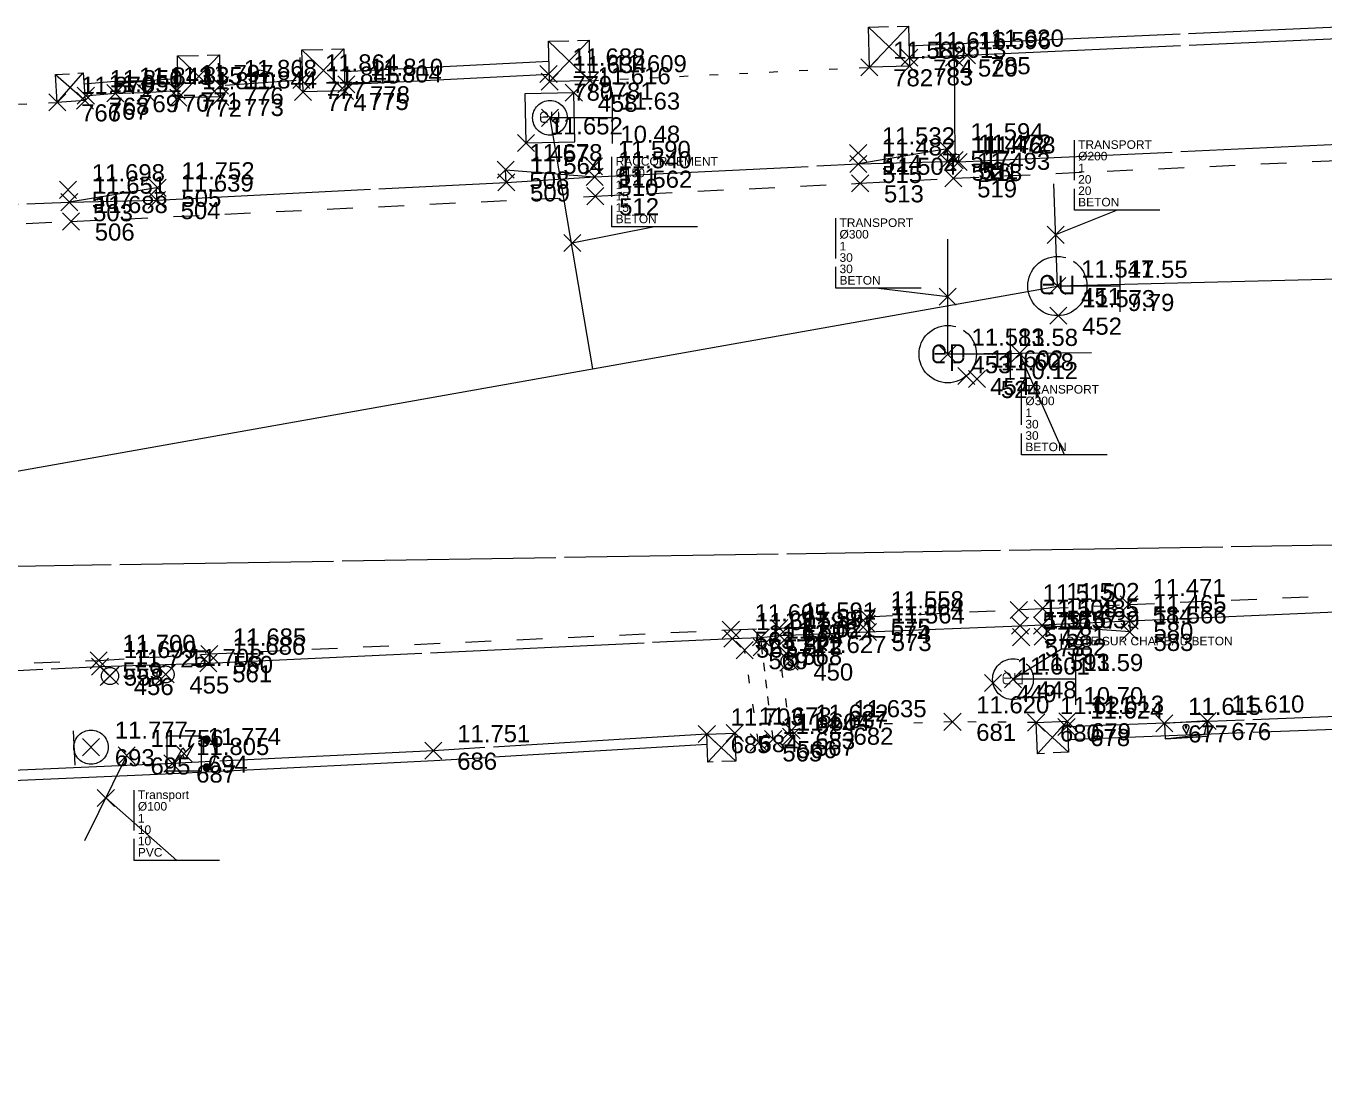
# Model space of a CAD drawing. Header units: metres. Extents: x 1224602 to 1224842, y 7187490 to 7187733.
# Drawn here: x 1224672.26 to 1224687.43, y 7187587.78 to 7187600.23 of the extents above; entities that cross this region are included whole.
import ezdxf
from ezdxf.enums import TextEntityAlignment as Align

# ---------------------------------------------------------------- set-up
doc = ezdxf.new("R2010")
doc.units = ezdxf.units.M
doc.header["$PDMODE"] = 3
doc.header["$PDSIZE"] = 0.1
for name, pattern in [('LL_0822', [2.5, 2.5, 0]), ('LL_0824', [0.35, 0.1, -0.25]), ('LL_0827', [0.2, 0.1, -0.1]), ('LL_0829', [0.6, 0.3, -0.3]), ('SL_1146', [2.5, 2.5, 0]), ('Socle_Continu', [2.5, 2.5, 0]), ('YL_2901', [2.5, 2.5, 0])]:
    doc.linetypes.add(name, pattern=pattern)
for name, color, linetype, lineweight in [('CLOTU_SCS', 212, 'Socle_Continu', 13), ('EAUPO_SCS', 140, 'Socle_Continu', 13), ('ELECT_SCS', 1, 'Socle_Continu', 13), ('GAZFL_SCS', 40, 'Socle_Continu', 13), ('SIGNV_SCS', 20, 'Socle_Continu', 13), ('SIGTA_SCI', 7, 'Socle_Continu', 13), ('SIGTM_SCI', 1, 'Socle_Continu', 13), ('SIGTO_SCI', 255, 'Socle_Continu', 13), ('VOIRI_SCS', 7, 'Socle_Continu', 13)]:
    doc.layers.add(name, color=color, linetype=linetype, lineweight=lineweight)
for name, color, linetype, lineweight, true_color in [('EAUPL_PSI', 5, 'Socle_Continu', 13, 0x0000ff), ('EAUPL_SCI', 5, 'Socle_Continu', 13, 0x0000ff), ('EAUPL_SCS', 5, 'Socle_Continu', 13, 0x0000ff), ('EAUPL_SCT', 5, 'Socle_Continu', 13, 0x0000ff), ('EAUUS_PSI', 7, 'Socle_Continu', 13, 0x7f3f00), ('EAUUS_SCI', 7, 'Socle_Continu', 13, 0x7f3f00), ('EAUUS_SCS', 7, 'Socle_Continu', 13, 0x7f3f00), ('EAUUS_SCT', 7, 'Socle_Continu', 13, 0x7f3f00), ('SIGTS_PSS', 7, 'Socle_Continu', 13, 0x9966cc)]:
    doc.layers.add(name, color=color, linetype=linetype, lineweight=lineweight, true_color=true_color)
doc.styles.add('Reseaux', font='arial.ttf')
doc.styles.get("Standard").update_dxf_attribs({"font": 'arial.ttf'})
doc.styles.add('Style_2', font='WINGDNG3.TTF')
doc.linetypes.add('BL_0068', pattern='A,0.508,-0.254,["}",Style_2,S=0.254,R=0,X=-0.2,Y=-0.12],0.254', length=1.016)
doc.linetypes.add('BL_0101', pattern='A,3,-0.2,0.2,-0.381,["ep",Standard,S=0.254,R=0,X=-0.2,Y=-0.1],-0.381,0.2,-0.2', length=4.562)
doc.linetypes.add('CL_0181', pattern='A,3,-0.15,0.4,-0.381,["eu",Standard,S=0.254,R=0,X=-0.2,Y=-0.1],-0.381,0.4,-0.15', length=4.862)

# ---------------------------------------------------------------- blocks, each defined once
blk = doc.blocks.new('YP_1521')
at = {"layer": 'SIGTO_SCI', "color": 7, "linetype": 'Socle_Continu'}
blk.add_point((0, 0), dxfattribs=at)
at = {"layer": 'SIGTA_SCI', "linetype": 'Socle_Continu'}
blk.add_attdef('ALT', (0.278, 0.099), '', height=0.2, dxfattribs=at)
at = {"layer": 'SIGTA_SCI', "linetype": 'Socle_Continu', "flags": 9}
blk.add_attdef('CALQUE_ALT', (1.69, -1.18), '', height=0.2, dxfattribs=at)
at = {"layer": 'SIGTM_SCI', "linetype": 'Socle_Continu'}
blk.add_attdef('MAT', (0.278, -0.223), '', height=0.2, dxfattribs=at)
at = {"layer": 'SIGTM_SCI', "linetype": 'Socle_Continu', "flags": 9}
blk.add_attdef('CALQUE_MAT', (1.69, -1.501), '', height=0.2, dxfattribs=at)
at = {"layer": 'SIGTO_SCI', "linetype": 'Socle_Continu', "flags": 9}
for tag, p in [('ID', (1.69, 0.105)), ('NATURE', (1.69, -0.216)), ('FAMILLE', (1.69, -0.538)), ('CALQUE', (1.69, -0.859)), ('PCRS', (1.69, -1.823))]:
    blk.add_attdef(tag, p, '', height=0.2, dxfattribs=at)
blk = doc.blocks.new('CP_0162')
at = {"layer": 'EAUUS_SCS', "linetype": 'Socle_Continu', "const_width": 0.025, "flags": 128}
for points in [[(-0.063, -0.111), (-0.174, -0.111, -0.405328), (-0.241, -0.045), (-0.241, 0.067, -0.999132), (-0.063, 0.067), (-0.063, 0.022), (-0.218, 0.022)], [(0.048, 0.155), (0.048, -0.034, 0.410802), (0.125, -0.111), (0.225, -0.111), (0.225, 0.155)]]:
    blk.add_lwpolyline(points, format="xyb", dxfattribs=at)
at = {"layer": 'EAUUS_SCS', "linetype": 'Socle_Continu'}
blk.add_circle((0, 0), 0.5, dxfattribs=at)
at = {"layer": 'EAUUS_SCS', "linetype": 'Socle_Continu', "flags": 9}
for tag, p in [('ID', (0.918, 0.522)), ('NATURE', (0.918, 0.2)), ('FAMILLE', (0.918, -0.121)), ('CALQUE', (0.918, -0.442)), ('PCRS', (0.918, -0.763))]:
    blk.add_attdef(tag, p, '', height=0.2, dxfattribs=at)
blk = doc.blocks.new('AP_0001')
at = {"layer": 'EAUPO_SCS', "linetype": 'Socle_Continu'}
blk.add_line((0.113, 0.113), (-0.113, -0.113), dxfattribs=at)
blk.add_circle((0, 0), 0.1, dxfattribs=at)
at = {"layer": 'EAUPO_SCS', "linetype": 'Socle_Continu', "flags": 9}
for tag, p in [('ID', (0.809, 0.507)), ('NATURE', (0.809, 0.186)), ('FAMILLE', (0.809, -0.135)), ('CALQUE', (0.809, -0.456)), ('PCRS', (0.809, -0.778))]:
    blk.add_attdef(tag, p, '', height=0.2, dxfattribs=at)
blk = doc.blocks.new('CP_0161')
at = {"layer": 'EAUUS_SCS', "linetype": 'Socle_Continu', "const_width": 0.0333, "flags": 128}
for points in [[(-0.071, -0.125), (-0.195, -0.125, -0.405328), (-0.27, -0.05), (-0.27, 0.075, -0.999132), (-0.071, 0.075), (-0.071, 0.025), (-0.245, 0.025)], [(0.054, 0.175), (0.054, -0.038, 0.410802), (0.141, -0.125), (0.253, -0.125), (0.253, 0.175)]]:
    blk.add_lwpolyline(points, format="xyb", dxfattribs=at)
at = {"layer": 'EAUUS_SCS', "linetype": 'Socle_Continu'}
blk.add_circle((0, 0), 0.5, dxfattribs=at)
at = {"layer": 'EAUUS_SCS', "linetype": 'Socle_Continu', "flags": 9}
for tag, p in [('ID', (0.989, 0.577)), ('NATURE', (0.989, 0.255)), ('FAMILLE', (0.989, -0.066)), ('CALQUE', (0.989, -0.387)), ('PCRS', (0.989, -0.709)), ('TYPE', (0.989, -1.03))]:
    blk.add_attdef(tag, p, '', height=0.2, dxfattribs=at)
blk = doc.blocks.new('BP_0081')
at = {"layer": 'EAUPL_SCS', "linetype": 'Socle_Continu', "const_width": 0.0333, "flags": 128}
for points in [[(-0.051, -0.144), (-0.176, -0.144, -0.424), (-0.251, -0.069), (-0.251, 0.056, -0.997785), (-0.051, 0.056), (-0.051, 0.006), (-0.226, 0.006)], [(0.073, -0.295), (0.073, 0.156), (0.186, 0.156, -0.410802), (0.273, 0.068), (0.273, -0.062, -0.396178), (0.186, -0.144), (0.098, -0.144)]]:
    blk.add_lwpolyline(points, format="xyb", dxfattribs=at)
at = {"layer": 'EAUPL_SCS', "linetype": 'Socle_Continu'}
blk.add_circle((0, 0), 0.5, dxfattribs=at)
at = {"layer": 'EAUPL_SCS', "linetype": 'Socle_Continu', "flags": 9}
for tag, p in [('ID', (0.931, 0.67)), ('NATURE', (0.931, 0.348)), ('FAMILLE', (0.931, 0.027)), ('CALQUE', (0.931, -0.294)), ('PCRS', (0.931, -0.615)), ('TYPE', (0.931, -0.937))]:
    blk.add_attdef(tag, p, '', height=0.2, dxfattribs=at)
blk = doc.blocks.new('CP_0163')
at = {"layer": 'EAUUS_SCS', "linetype": 'Socle_Continu'}
blk.add_lwpolyline([(0, 0), (1, 0), (1, 1), (0, 1)], close=True, dxfattribs=at)
at = {"layer": 'EAUUS_SCS', "linetype": 'Socle_Continu', "const_width": 0.0235, "flags": 128}
for points in [[(0.45, 0.412), (0.362, 0.412, -0.405328), (0.31, 0.465), (0.31, 0.553, -0.999132), (0.45, 0.553), (0.45, 0.518), (0.327, 0.518)], [(0.538, 0.624), (0.538, 0.474, 0.410802), (0.6, 0.412), (0.679, 0.412), (0.679, 0.624)]]:
    blk.add_lwpolyline(points, format="xyb", dxfattribs=at)
at = {"layer": 'EAUUS_SCS', "linetype": 'Socle_Continu'}
blk.add_circle((0.5, 0.5), 0.353, dxfattribs=at)
at = {"layer": 'EAUUS_SCS', "linetype": 'Socle_Continu', "flags": 9}
for tag, p in [('ID', (1.381, 1.06)), ('NATURE', (1.381, 0.739)), ('FAMILLE', (1.381, 0.417)), ('CALQUE', (1.381, 0.096)), ('PCRS', (1.381, -0.225)), ('TYPE', (1.381, -0.546))]:
    blk.add_attdef(tag, p, '', height=0.2, dxfattribs=at)
blk = doc.blocks.new('LP_0842')
at = {"layer": 'VOIRI_SCS', "linetype": 'Socle_Continu', "flags": 128}
blk.add_lwpolyline([(1, 0), (1, 0.5), (0, 0)], dxfattribs=at)
at = {"layer": 'VOIRI_SCS', "linetype": 'Socle_Continu', "flags": 9}
for tag, p in [('ID', (1.488, 0.614)), ('NATURE', (1.488, 0.292)), ('FAMILLE', (1.488, -0.029)), ('CALQUE', (1.488, -0.35)), ('PCRS', (1.488, -0.672))]:
    blk.add_attdef(tag, p, '', height=0.2, dxfattribs=at)
blk = doc.blocks.new('LP_0841')
at = {"layer": 'VOIRI_SCS', "linetype": 'Socle_Continu', "flags": 128}
blk.add_lwpolyline([(0, 0), (0, 0.5), (1, 0)], dxfattribs=at)
at = {"layer": 'VOIRI_SCS', "linetype": 'Socle_Continu', "flags": 9}
for tag, p in [('ID', (1.428, 0.548)), ('NATURE', (1.428, 0.227)), ('FAMILLE', (1.428, -0.095)), ('CALQUE', (1.428, -0.416)), ('PCRS', (1.428, -0.737))]:
    blk.add_attdef(tag, p, '', height=0.2, dxfattribs=at)
blk = doc.blocks.new('BP_0091')
at = {"layer": 'EAUPL_SCS', "linetype": 'Socle_Continu'}
h = blk.add_hatch(color=256, dxfattribs=at)
h.dxf.hatch_style = 1
h.paths.add_polyline_path([(0.094, 0), (0.906, 0, 0.388383)])
blk.add_line((0.906, 0), (0.094, 0), dxfattribs=at)
at = {"layer": 'EAUPL_SCS', "linetype": 'Socle_Continu', "flags": 128}
blk.add_lwpolyline([(0, 0), (0, 0.505), (1, 0.505), (1, 0)], close=True, dxfattribs=at)
at = {"layer": 'EAUPL_SCS', "linetype": 'Socle_Continu'}
blk.add_arc((0.5, -0.444), 0.602, 47.54938, 132.45062, dxfattribs=at)
at = {"layer": 'EAUPL_SCS', "linetype": 'Socle_Continu', "flags": 9}
for tag, p in [('ID', (1.448, 0.909)), ('CALQUE', (1.448, -0.055)), ('NATURE', (1.448, 0.587)), ('FAMILLE', (1.448, 0.266)), ('PCRS', (1.448, -0.377))]:
    blk.add_attdef(tag, p, '', height=0.2, dxfattribs=at)
blk = doc.blocks.new('JP_0703')
at = {"layer": 'GAZFL_SCS', "linetype": 'Socle_Continu'}
blk.add_hatch(color=256, dxfattribs=at).paths.add_polyline_path([(0, 0), (0, 0.359), (1, 0.359), (0.088, 0.3)])
h = blk.add_hatch(color=256, dxfattribs=at)
edge = h.paths.add_edge_path()
edge.add_line((0.505, 0.179), (0.471, 0.106))
edge.add_line((0.471, 0.106), (0.471, 0.096))
edge.add_ellipse((0.505, 0.099), major_axis=(-0.0336, 0), ratio=0.758629, start_angle=5.446, end_angle=174.554)
edge.add_line((0.538, 0.096), (0.538, 0.106))
edge.add_line((0.538, 0.106), (0.505, 0.179))
at = {"layer": 'GAZFL_SCS', "linetype": 'Socle_Continu', "flags": 128}
blk.add_lwpolyline([(0, 0.359), (0, 0), (1, 0), (1, 0.359)], close=True, dxfattribs=at)
at = {"layer": 'GAZFL_SCS', "linetype": 'Socle_Continu'}
blk.add_lwpolyline([(0, 0), (0, 0.359), (1, 0.359), (0.088, 0.3)], close=True, dxfattribs=at)
blk.add_lwpolyline([(0.578, 0.106), (0.578, 0.124), (0.505, 0.281), (0.432, 0.124), (0.432, 0.106, 0.066358), (0.436, 0.095, 0.1059), (0.452, 0.076, 0.086348), (0.476, 0.064, 0.076263), (0.505, 0.059, 0.076263), (0.534, 0.064, 0.086348), (0.557, 0.076, 0.1059), (0.574, 0.095, 0.066358)], format="xyb", close=True, dxfattribs=at)
at = {"layer": 'GAZFL_SCS', "linetype": 'Socle_Continu', "flags": 9}
for tag, p in [('ID', (1.013, 0.696)), ('NATURE', (1.013, 0.374)), ('FAMILLE', (1.013, 0.053)), ('CALQUE', (1.013, -0.268)), ('PCRS', (1.013, -0.589))]:
    blk.add_attdef(tag, p, '', height=0.2, dxfattribs=at)
blk = doc.blocks.new('SP_1162')
at = {"layer": 'CLOTU_SCS', "linetype": 'Socle_Continu'}
for p, q in [((0, 0), (1, 1)), ((0, 1), (1, 0))]:
    blk.add_line(p, q, dxfattribs=at)
at = {"layer": 'CLOTU_SCS', "linetype": 'Socle_Continu', "flags": 128}
blk.add_lwpolyline([(1, 0), (0, 0), (0, 1), (1, 1)], close=True, dxfattribs=at)
at = {"layer": 'CLOTU_SCS', "linetype": 'Socle_Continu', "flags": 9}
for tag, p in [('ID', (1.089, 0.299)), ('NATURE', (1.089, -0.022)), ('FAMILLE', (1.089, -0.344)), ('CALQUE', (1.089, -0.665)), ('PCRS', (1.089, -0.986))]:
    blk.add_attdef(tag, p, '', height=0.2, dxfattribs=at)
blk = doc.blocks.new('HP_0569')
at = {"layer": 'SIGNV_SCS', "linetype": 'Socle_Continu'}
blk.add_line((-0.2, -0.2), (0.2, -0.2), dxfattribs=at)
blk.add_circle((0, 0), 0.2, dxfattribs=at)
at = {"layer": 'SIGNV_SCS', "linetype": 'Socle_Continu', "flags": 9}
for tag, p in [('ID', (0.713, 0.595)), ('NATURE', (0.713, 0.273)), ('FAMILLE', (0.713, -0.048)), ('CALQUE', (0.713, -0.369)), ('PCRS', (0.713, -0.69))]:
    blk.add_attdef(tag, p, '', height=0.2, dxfattribs=at)
blk = doc.blocks.new('FP_0403')
at = {"layer": 'ELECT_SCS', "linetype": 'Socle_Continu'}
h = blk.add_hatch(color=91, dxfattribs=at)
edge = h.paths.add_edge_path()
edge.add_ellipse((0.264, 0.162), major_axis=(-0.0287, 0.0287), ratio=1, start_angle=-135, end_angle=45, ccw=False)
edge.add_ellipse((0.264, 0.162), major_axis=(-0.0287, 0.0287), ratio=1, start_angle=45, end_angle=225, ccw=False)
h = blk.add_hatch(color=91, dxfattribs=at)
edge = h.paths.add_edge_path()
edge.add_ellipse((0.264, -0.163), major_axis=(-0.0287, 0.0287), ratio=1, start_angle=-135, end_angle=45, ccw=False)
edge.add_ellipse((0.264, -0.163), major_axis=(-0.0287, 0.0287), ratio=1, start_angle=45, end_angle=225, ccw=False)
at = {"layer": 'ELECT_SCS', "color": 91, "linetype": 'Socle_Continu', "flags": 128}
blk.add_lwpolyline([(-0.203, -0.203), (0.203, -0.203), (0.203, 0.203), (-0.203, 0.203)], close=True, dxfattribs=at)
at = {"layer": 'ELECT_SCS', "color": 91, "linetype": 'Socle_Continu'}
for points in [[(0.305, 0.162, 0.098491), (0.302, 0.178, 0.098491), (0.293, 0.191, 0.098491), (0.28, 0.2, 0.098491), (0.264, 0.203, 0.098491), (0.249, 0.2, 0.098491), (0.235, 0.191, 0.098491), (0.227, 0.178, 0.098491), (0.223, 0.162, 0.098491)], [(0.223, 0.162, 0.098491), (0.227, 0.147, 0.098491), (0.235, 0.134, 0.098491), (0.249, 0.125, 0.098491), (0.264, 0.122, 0.098491), (0.28, 0.125, 0.098491), (0.293, 0.134, 0.098491), (0.302, 0.147, 0.098491), (0.305, 0.162, 0.098491)], [(0.305, -0.163, 0.081301), (0.347, -0.095, 0.098491), (0.366, 0, 0.098491), (0.347, 0.095, 0.081301), (0.305, 0.162, 0.098491)], [(0.305, -0.163, 0.098491), (0.302, -0.147, 0.098491), (0.293, -0.134, 0.098491), (0.28, -0.125, 0.098491), (0.264, -0.122, 0.098491), (0.249, -0.125, 0.098491), (0.235, -0.134, 0.098491), (0.227, -0.147, 0.098491), (0.223, -0.163, 0.098491)], [(0.223, -0.163, 0.098491), (0.227, -0.178, 0.098491), (0.235, -0.191, 0.098491), (0.249, -0.2, 0.098491), (0.264, -0.203, 0.098491), (0.28, -0.2, 0.098491), (0.293, -0.191, 0.098491), (0.302, -0.178, 0.098491), (0.305, -0.163, 0.098491)]]:
    blk.add_lwpolyline(points, format="xyb", dxfattribs=at)
at = {"layer": 'ELECT_SCS', "linetype": 'Socle_Continu', "flags": 128}
blk.add_lwpolyline([(-0.119, -0.115), (-0.014, 0.066), (0.015, 0.019), (0.115, 0.117), (0.012, -0.071), (-0.016, -0.017), (-0.119, -0.115)], dxfattribs=at)
at = {"layer": 'ELECT_SCS', "linetype": 'Socle_Continu', "flags": 9}
for tag, p in [('ID', (0.851, 0.489)), ('NATURE', (0.851, 0.168)), ('FAMILLE', (0.851, -0.154)), ('CALQUE', (0.851, -0.475)), ('PCRS', (0.851, -0.796))]:
    blk.add_attdef(tag, p, '', height=0.2, dxfattribs=at)
blk = doc.blocks.new('SP_1161')
at = {"layer": 'CLOTU_SCS', "linetype": 'Socle_Continu'}
for p, q in [((0, 0), (0, 0.275)), ((1, 0.275), (1, 0)), ((0.062, 0), (0.938, 0)), ((0.5, 0.154), (0.344, 0.103)), ((0.344, 0.103), (0.656, 0.103)), ((0.656, 0.103), (0.5, 0.154))]:
    blk.add_line(p, q, dxfattribs=at)
at = {"layer": 'CLOTU_SCS', "linetype": 'Socle_Continu', "flags": 9}
for tag, p in [('ID', (1.36, 0.385)), ('NATURE', (1.36, 0.064)), ('FAMILLE', (1.36, -0.257)), ('CALQUE', (1.36, -0.579)), ('PCRS', (1.36, -0.9))]:
    blk.add_attdef(tag, p, '', height=0.2, dxfattribs=at)
blk = doc.blocks.new('*U35')
at = {"layer": 'EAUPL_SCI', "linetype": 'Socle_Continu'}
blk.add_line((1.662, -1.46), (0, 0), dxfattribs=at)
at = {"layer": 'EAUPL_SCI', "linetype": 'Socle_Continu', "flags": 128}
blk.add_lwpolyline([(2.662, -1.46), (0.662, -1.46), (0.662, 0.179)], dxfattribs=at)
at = {"layer": 'EAUPL_SCI', "linetype": 'Socle_Continu'}
blk.add_point((0, 0), dxfattribs=at)
at = {"layer": 'EAUPL_SCI', "linetype": 'Socle_Continu', "flags": 9}
for tag, p in [('ID', (2.47, 1.418)), ('NATURE', (2.47, 1.097)), ('FAMILLE', (2.47, 0.776)), ('CALQUE', (2.47, 0.454))]:
    blk.add_attdef(tag, p, '', height=0.2, dxfattribs=at)
at = {"layer": 'EAUPL_SCI', "linetype": 'Socle_Continu'}
for tag, p in [('TYPE', (0.75, -0.026)), ('DIAM', (0.75, -0.296)), ('NBR', (0.75, -0.575)), ('LARG', (0.75, -0.841)), ('HAUT', (0.75, -1.106)), ('MATER', (0.75, -1.372))]:
    blk.add_attdef(tag, p, '', height=0.2, dxfattribs=at)
blk = doc.blocks.new('*U72')
at = {"layer": 'EAUUS_SCI', "linetype": 'Socle_Continu'}
blk.add_line((1.927, 0.378), (0, 0), dxfattribs=at)
at = {"layer": 'EAUUS_SCI', "linetype": 'Socle_Continu', "flags": 128}
blk.add_lwpolyline([(2.927, 0.378), (0.927, 0.378), (0.927, 2.016)], dxfattribs=at)
at = {"layer": 'EAUUS_SCI', "linetype": 'Socle_Continu'}
blk.add_point((0, 0), dxfattribs=at)
for tag, p in [('TYPE', (1.015, 1.811)), ('DIAM', (1.015, 1.541)), ('NBR', (1.015, 1.262)), ('LARG', (1.015, 0.997)), ('HAUT', (1.015, 0.731)), ('MATER', (1.015, 0.465))]:
    blk.add_attdef(tag, p, '', height=0.2, dxfattribs=at)
at = {"layer": 'EAUUS_SCI', "linetype": 'Socle_Continu', "flags": 9}
for tag, p in [('ID', (2.47, 1.418)), ('NATURE', (2.47, 1.097)), ('FAMILLE', (2.47, 0.776)), ('CALQUE', (2.47, 0.454))]:
    blk.add_attdef(tag, p, '', height=0.2, dxfattribs=at)
blk = doc.blocks.new('*U58')
at = {"layer": 'EAUUS_PSI', "linetype": 'Socle_Continu'}
blk.add_line((0.733, 0), (0, 0), dxfattribs=at)
at = {"layer": 'EAUUS_PSI', "linetype": 'Socle_Continu', "flags": 128}
blk.add_lwpolyline([(0.733, -0.3), (0.733, 0.3)], dxfattribs=at)
at = {"layer": 'EAUUS_PSI', "linetype": 'Socle_Continu'}
blk.add_point((0, 0), dxfattribs=at)
at = {"layer": 'EAUUS_PSI', "linetype": 'Socle_Continu', "style": 'Reseaux', "flags": 9}
for tag, p in [('ID', (2.525, 0.541)), ('NATURE', (2.525, 0.22))]:
    blk.add_attdef(tag, p, '', height=0.2, dxfattribs=at)
at = {"layer": 'EAUUS_PSI', "linetype": 'Socle_Continu'}
for tag, p in [('TAMPON', (0.824, 0.196)), ('RADIER', (0.824, -0.192))]:
    blk.add_attdef(tag, text='', height=0.2, dxfattribs=at).set_placement(p, align=Align.MIDDLE_LEFT)
at = {"layer": 'EAUUS_PSI', "linetype": 'Socle_Continu', "flags": 9}
for tag, p in [('FAMILLE', (2.525, -0.101)), ('CALQUE', (2.525, -0.423))]:
    blk.add_attdef(tag, p, '', height=0.2, dxfattribs=at)
blk = doc.blocks.new('*U73')
at = {"layer": 'EAUUS_SCI', "linetype": 'Socle_Continu'}
blk.add_line((1.138, 0.705), (0, 0), dxfattribs=at)
at = {"layer": 'EAUUS_SCI', "linetype": 'Socle_Continu', "flags": 128}
blk.add_lwpolyline([(1.811, 0.705), (1.138, 0.705), (1.138, 1.062)], dxfattribs=at)
at = {"layer": 'EAUUS_SCI', "linetype": 'Socle_Continu'}
blk.add_point((0, 0), dxfattribs=at)
blk.add_attdef('TXT', (1.226, 0.792), '', height=0.2, dxfattribs=at)
at = {"layer": 'EAUUS_SCI', "linetype": 'Socle_Continu', "flags": 9}
for tag, p in [('ID', (1.967, 0.144)), ('NATURE', (1.967, -0.177)), ('FAMILLE', (1.967, -0.499)), ('CALQUE', (1.967, -0.82)), ('PCRS', (1.967, -1.141))]:
    blk.add_attdef(tag, p, '', height=0.2, dxfattribs=at)
blk = doc.blocks.new('CP_2101')
at = {"layer": 'EAUUS_PSI', "linetype": 'Socle_Continu'}
blk.add_line((0.733, 0), (0, 0), dxfattribs=at)
at = {"layer": 'EAUUS_PSI', "linetype": 'Socle_Continu', "flags": 128}
blk.add_lwpolyline([(0.733, -0.3), (0.733, 0.3)], dxfattribs=at)
at = {"layer": 'EAUUS_PSI', "linetype": 'Socle_Continu'}
blk.add_point((0, 0), dxfattribs=at)
at = {"layer": 'EAUUS_PSI', "linetype": 'Socle_Continu', "style": 'Reseaux', "flags": 9}
for tag, p in [('ID', (2.525, 0.541)), ('NATURE', (2.525, 0.22))]:
    blk.add_attdef(tag, p, '', height=0.2, dxfattribs=at)
at = {"layer": 'EAUUS_PSI', "linetype": 'Socle_Continu'}
for tag, p in [('TAMPON', (0.824, 0.196)), ('RADIER', (0.824, -0.192))]:
    blk.add_attdef(tag, text='', height=0.2, dxfattribs=at).set_placement(p, align=Align.MIDDLE_LEFT)
at = {"layer": 'EAUUS_PSI', "linetype": 'Socle_Continu', "flags": 9}
for tag, p in [('FAMILLE', (2.525, -0.101)), ('CALQUE', (2.525, -0.423))]:
    blk.add_attdef(tag, p, '', height=0.2, dxfattribs=at)
blk = doc.blocks.new('*U74')
at = {"layer": 'EAUUS_SCI', "linetype": 'Socle_Continu'}
blk.add_line((1.439, 0.578), (0, 0), dxfattribs=at)
at = {"layer": 'EAUUS_SCI', "linetype": 'Socle_Continu', "flags": 128}
blk.add_lwpolyline([(2.439, 0.578), (0.439, 0.578), (0.439, 2.216)], dxfattribs=at)
at = {"layer": 'EAUUS_SCI', "linetype": 'Socle_Continu'}
blk.add_point((0, 0), dxfattribs=at)
for tag, p in [('TYPE', (0.528, 2.011)), ('DIAM', (0.528, 1.741)), ('NBR', (0.528, 1.462)), ('LARG', (0.528, 1.197)), ('HAUT', (0.528, 0.931)), ('MATER', (0.528, 0.665))]:
    blk.add_attdef(tag, p, '', height=0.2, dxfattribs=at)
at = {"layer": 'EAUUS_SCI', "linetype": 'Socle_Continu', "flags": 9}
for tag, p in [('ID', (2.47, 1.418)), ('NATURE', (2.47, 1.097)), ('FAMILLE', (2.47, 0.776)), ('CALQUE', (2.47, 0.454))]:
    blk.add_attdef(tag, p, '', height=0.2, dxfattribs=at)
blk = doc.blocks.new('*U52')
at = {"layer": 'EAUPL_PSI', "linetype": 'Socle_Continu'}
blk.add_line((0.733, 0), (0, 0), dxfattribs=at)
at = {"layer": 'EAUPL_PSI', "linetype": 'Socle_Continu', "flags": 128}
blk.add_lwpolyline([(0.733, -0.3), (0.733, 0.3)], dxfattribs=at)
at = {"layer": 'EAUPL_PSI', "linetype": 'Socle_Continu'}
blk.add_point((0, 0), dxfattribs=at)
for tag, p in [('TAMPON', (0.824, 0.196)), ('RADIER', (0.824, -0.192))]:
    blk.add_attdef(tag, text='', height=0.2, dxfattribs=at).set_placement(p, align=Align.MIDDLE_LEFT)
at = {"layer": 'EAUPL_PSI', "linetype": 'Socle_Continu', "style": 'Reseaux', "flags": 9}
for tag, p in [('ID', (2.428, 0.07)), ('NATURE', (2.428, -0.251))]:
    blk.add_attdef(tag, p, '', height=0.2, dxfattribs=at)
at = {"layer": 'EAUPL_PSI', "linetype": 'Socle_Continu', "flags": 9}
for tag, p in [('FAMILLE', (2.428, -0.573)), ('CALQUE', (2.428, -0.894))]:
    blk.add_attdef(tag, p, '', height=0.2, dxfattribs=at)
blk = doc.blocks.new('*U54')
at = {"layer": 'EAUPL_SCI', "linetype": 'Socle_Continu'}
blk.add_line((1.047, -2.371), (0, 0), dxfattribs=at)
at = {"layer": 'EAUPL_SCI', "linetype": 'Socle_Continu', "flags": 128}
blk.add_lwpolyline([(2.047, -2.371), (0.047, -2.371), (0.047, -0.732)], dxfattribs=at)
at = {"layer": 'EAUPL_SCI', "linetype": 'Socle_Continu'}
blk.add_point((0, 0), dxfattribs=at)
at = {"layer": 'EAUPL_SCI', "linetype": 'Socle_Continu', "flags": 9}
for tag, p in [('ID', (2.47, 1.418)), ('NATURE', (2.47, 1.097)), ('FAMILLE', (2.47, 0.776)), ('CALQUE', (2.47, 0.454))]:
    blk.add_attdef(tag, p, '', height=0.2, dxfattribs=at)
at = {"layer": 'EAUPL_SCI', "linetype": 'Socle_Continu'}
for tag, p in [('TYPE', (0.135, -0.937)), ('DIAM', (0.135, -1.208)), ('NBR', (0.135, -1.486)), ('LARG', (0.135, -1.752)), ('HAUT', (0.135, -2.018)), ('MATER', (0.135, -2.283))]:
    blk.add_attdef(tag, p, '', height=0.2, dxfattribs=at)
blk = doc.blocks.new('*U75')
at = {"layer": 'EAUPL_SCI', "linetype": 'Socle_Continu'}
blk.add_line((-1.62, 0.195), (0, 0), dxfattribs=at)
at = {"layer": 'EAUPL_SCI', "linetype": 'Socle_Continu', "flags": 128}
blk.add_lwpolyline([(-0.62, 0.195), (-2.62, 0.195), (-2.62, 1.834)], dxfattribs=at)
at = {"layer": 'EAUPL_SCI', "linetype": 'Socle_Continu'}
blk.add_point((0, 0), dxfattribs=at)
for tag, p in [('TYPE', (-2.531, 1.629)), ('DIAM', (-2.531, 1.359)), ('NBR', (-2.531, 1.08)), ('LARG', (-2.531, 0.814)), ('HAUT', (-2.531, 0.549)), ('MATER', (-2.531, 0.283))]:
    blk.add_attdef(tag, p, '', height=0.2, dxfattribs=at)
at = {"layer": 'EAUPL_SCI', "linetype": 'Socle_Continu', "flags": 9}
for tag, p in [('ID', (2.47, 1.418)), ('NATURE', (2.47, 1.097)), ('FAMILLE', (2.47, 0.776)), ('CALQUE', (2.47, 0.454))]:
    blk.add_attdef(tag, p, '', height=0.2, dxfattribs=at)

msp = doc.modelspace()

# ---------------------------------------------------------------- linework, layer by layer
at = {"layer": 'CLOTU_SCS', "linetype": 'SL_1146'}
for points in [[(1224682.579, 7187599.997, 11.619), (1224683.253, 7187600.026, 11.624), (1224687.785, 7187600.227, 11.542)], [(1224682.585, 7187599.857, 11.616), (1224683.259, 7187599.886, 11.63), (1224687.792, 7187600.088, 11.54)], [(1224675.98, 7187599.695, 11.84), (1224678.373, 7187599.816, 11.7)], [(1224672.933, 7187599.551, 11.851), (1224673.294, 7187599.582, 11.845), (1224673.651, 7187599.589, 11.845), (1224674.033, 7187599.614, 11.853)], [(1224675.984, 7187599.545, 11.811), (1224678.376, 7187599.666, 11.688)], [(1224672.942, 7187599.411, 11.85), (1224673.301, 7187599.442, 11.843), (1224673.657, 7187599.449, 11.835), (1224674.016, 7187599.473, 11.797), (1224674.035, 7187599.474, 11.8)], [(1224689.1, 7187592.216, 11.563), (1224684.435, 7187592.035, 11.624)], [(1224689.105, 7187592.066, 11.538), (1224684.441, 7187591.885, 11.626)], [(1224680.217, 7187591.952, 11.703), (1224677.02, 7187591.758, 11.751), (1224673.968, 7187591.608, 11.805), (1224670.488, 7187591.454, 11.807), (1224668.307, 7187591.358, 11.831)], [(1224680.221, 7187591.832, 11.644), (1224677.027, 7187591.639, 11.748), (1224673.973, 7187591.488, 11.804), (1224670.494, 7187591.334, 11.809), (1224668.312, 7187591.239, 11.831), (1224668.001, 7187591.225, 11.834), (1224667.69, 7187591.205, 11.837), (1224667.379, 7187591.178, 11.839), (1224667.07, 7187591.143, 11.842), (1224666.761, 7187591.102, 11.845), (1224666.453, 7187591.053, 11.848), (1224666.146, 7187590.998, 11.85), (1224665.844, 7187590.936, 11.853), (1224665.544, 7187590.867, 11.856), (1224665.245, 7187590.792, 11.859), (1224664.948, 7187590.71, 11.861), (1224664.653, 7187590.622, 11.864), (1224664.36, 7187590.527, 11.867), (1224664.069, 7187590.425, 11.87), (1224663.78, 7187590.317, 11.873), (1224663.122, 7187590.058, 11.877), (1224662.466, 7187589.793, 11.881), (1224662.421, 7187589.904, 11.88)]]:
    msp.add_polyline3d(points, dxfattribs=at)
at = {"layer": 'EAUPL_SCS', "linetype": 'BL_0068'}
for points in [[(1224683.109, 7187599.859, 11.596), (1224683.115, 7187598.659, 11.472)], [(1224672.944, 7187590.71, 11.82), (1224673.434, 7187591.702, 11.756)]]:
    msp.add_polyline3d(points, dxfattribs=at)
at = {"layer": 'EAUPL_SCT', "linetype": 'BL_0101'}
for points in [[(1224683.034, 7187596.392, 11.583), (1224683.034, 7187597.737, 11.524)], [(1224684.714, 7187596.408, 11.547), (1224683.034, 7187596.392, 11.583)]]:
    msp.add_polyline3d(points, dxfattribs=at)
at = {"layer": 'EAUUS_SCT', "linetype": 'CL_0181'}
for points in [[(1224678.382, 7187599.154, 10.48), (1224678.879, 7187596.221, 9.868)], [(1224684.316, 7187597.188, 9.79), (1224684.275, 7187598.383, 9.79)], [(1224708.396, 7187597.788, 9.84), (1224684.316, 7187597.188, 9.79)], [(1224656.32, 7187592.21, 10.19), (1224684.316, 7187597.188, 9.79)]]:
    msp.add_polyline3d(points, dxfattribs=at)
at = {"layer": 'SIGTS_PSS', "linetype": 'YL_2901'}
msp.add_polyline3d([(1224634.276, 7187497.942, 12.713), (1224637.589, 7187551.832, 12.266), (1224655.154, 7187593.64, 11.976), (1224718.643, 7187594.665, 11.273)], dxfattribs=at)
at = {"layer": 'VOIRI_SCS', "linetype": 'LL_0824'}
for points in [[(1224678.85, 7187599.588, 11.609), (1224682.118, 7187599.745, 11.589)], [(1224670.07, 7187599.213, 11.865), (1224672.622, 7187599.335, 11.87)], [(1224680.822, 7187591.855, 11.624), (1224680.659, 7187592.933, 11.633)], [(1224681.202, 7187591.921, 11.637), (1224681.055, 7187592.986, 11.621)], [(1224684.068, 7187592.087, 11.621), (1224683.089, 7187592.095, 11.62), (1224681.654, 7187592.05, 11.635), (1224681.207, 7187591.998, 11.622)]]:
    msp.add_polyline3d(points, dxfattribs=at)
at = {"layer": 'VOIRI_SCS', "linetype": 'LL_0822'}
for points in [[(1224683.161, 7187598.638, 11.468), (1224689.809, 7187598.948, 11.353)], [(1224669.667, 7187598.049, 11.706), (1224672.762, 7187598.168, 11.651), (1224673.786, 7187598.193, 11.639), (1224677.872, 7187598.4, 11.564), (1224678.906, 7187598.465, 11.54), (1224681.989, 7187598.615, 11.482), (1224683.033, 7187598.642, 11.472)], [(1224669.954, 7187592.588, 11.718), (1224673.122, 7187592.741, 11.699), (1224674.389, 7187592.78, 11.686), (1224680.515, 7187593.068, 11.607), (1224680.849, 7187593.082, 11.598), (1224681.068, 7187593.105, 11.597), (1224682.101, 7187593.145, 11.564), (1224683.879, 7187593.218, 11.508), (1224685.161, 7187593.277, 11.465), (1224697.286, 7187593.798, 11.262)]]:
    msp.add_polyline3d(points, dxfattribs=at)
at = {"layer": 'VOIRI_SCS', "linetype": 'LL_0829'}
for points in [[(1224659.951, 7187595.91, 11.846), (1224660.941, 7187596.317, 11.837), (1224661.764, 7187596.636, 11.814), (1224662.18, 7187596.783, 11.803), (1224662.599, 7187596.918, 11.807), (1224663.023, 7187597.036, 11.814), (1224663.16, 7187597.071, 11.816), (1224663.451, 7187597.136, 11.819), (1224663.883, 7187597.223, 11.825), (1224664.315, 7187597.309, 11.831), (1224664.968, 7187597.446, 11.818), (1224665.147, 7187597.478, 11.815), (1224665.989, 7187597.591, 11.808), (1224666.655, 7187597.663, 11.794), (1224666.997, 7187597.694, 11.787), (1224667.322, 7187597.717, 11.782), (1224668.66, 7187597.775, 11.769), (1224672.782, 7187597.942, 11.688), (1224678.914, 7187598.238, 11.562), (1224682.01, 7187598.389, 11.504), (1224683.1, 7187598.447, 11.493), (1224689.8, 7187598.76, 11.357)], [(1224669.953, 7187592.689, 11.717), (1224673.106, 7187592.813, 11.7), (1224674.4, 7187592.888, 11.685), (1224680.497, 7187593.17, 11.605), (1224681.064, 7187593.191, 11.591), (1224682.086, 7187593.241, 11.564), (1224682.09, 7187593.323, 11.558), (1224684.143, 7187593.419, 11.502), (1224685.151, 7187593.466, 11.471), (1224697.274, 7187593.986, 11.271)]]:
    msp.add_polyline3d(points, dxfattribs=at)
at = {"layer": 'VOIRI_SCS', "linetype": 'LL_0827'}
msp.add_polyline3d([(1224680.993, 7187591.893, 11.604), (1224680.859, 7187592.968, 11.606), (1224680.849, 7187593.082, 11.598)], dxfattribs=at)

# ---------------------------------------------------------------- block references
at = {"layer": 'CLOTU_SCS', "color": 6, "linetype": 'Socle_Continu'}
for p, xscale, yscale, rotation in [((1224682.118, 7187599.745, 11.589), 0.4694526511567518, 0.4694526511567518, 1.330931618487915), ((1224678.378, 7187599.577, 11.634), 0.4726218208275765, 0.4726218208275765, 1.295570462703043), ((1224675.495, 7187599.456, 11.845), 0.4909858296975165, 0.4909858296975165, 1.471106859277389), ((1224674.037, 7187599.389, 11.81), 0.4902663353646712, 0.4902663353646712, 1.129939926456567), ((1224672.622, 7187599.335, 11.87), 0.3245545195117393, 0.3245545195117393, 3.661567755766555), ((1224684.432, 7187592.102, 11.613), 0.3636375601503021, 0.3636375601503021, 182.5052602214744), ((1224680.544, 7187591.964, 11.673), 0.3277035540571264, 0.3277035540571264, 182.1954820667862)]:
    msp.add_blockref('SP_1162', p, dxfattribs=dict(at, xscale=xscale, yscale=yscale, rotation=rotation))
at = {"layer": 'CLOTU_SCS', "linetype": 'Socle_Continu', "xscale": 0.952098735893791, "yscale": 0.952098735893791, "rotation": 3.955297054563849}
msp.add_blockref('SP_1161', (1224674.525, 7187599.532, 11.868), dxfattribs=at)
at = {"layer": 'EAUPL_PSI', "linetype": 'Socle_Continu'}
ref = msp.add_blockref('*U52', (1224683.034, 7187596.392, 11.583), dxfattribs=at)
ref.add_attrib('TAMPON', '11.58', dxfattribs={"linetype": 'Socle_Continu', "height": 0.2}).set_placement((1224683.858, 7187596.588), align=Align.MIDDLE_LEFT)
ref.add_attrib('RADIER', '10.12', dxfattribs={"linetype": 'Socle_Continu', "height": 0.2}).set_placement((1224683.858, 7187596.2), align=Align.MIDDLE_LEFT)
at = {"layer": 'EAUPL_SCI', "linetype": 'Socle_Continu', "xscale": 0.5, "yscale": 0.5, "zscale": 0.5}
for name, p, values in [('*U75', (1224683.034, 7187597.064), {'TYPE': 'TRANSPORT', 'DIAM': 'Ø300', 'NBR': '1', 'LARG': '30', 'HAUT': '30', 'MATER': 'BETON'}), ('*U54', (1224683.874, 7187596.4), {'TYPE': 'TRANSPORT', 'DIAM': 'Ø300', 'NBR': '1', 'LARG': '30', 'HAUT': '30', 'MATER': 'BETON'}), ('*U35', (1224673.189, 7187591.206), {'TYPE': 'Transport', 'DIAM': 'Ø100', 'NBR': '1', 'LARG': '10', 'HAUT': '10', 'MATER': 'PVC'})]:
    msp.add_blockref(name, p, dxfattribs=at).add_auto_attribs(values)
at = {"layer": 'EAUPL_SCS', "linetype": 'Socle_Continu', "xscale": 0.1277126456111578, "yscale": 0.17, "rotation": 358.1769069478706}
msp.add_blockref('BP_0091', (1224683.033, 7187598.642, 11.472), dxfattribs=at)
at = {"layer": 'EAUPL_SCS', "linetype": 'Socle_Continu', "xscale": 0.6706956275818282, "yscale": 0.6706956275818282}
msp.add_blockref('BP_0081', (1224683.034, 7187596.392, 11.583), dxfattribs=at)
at = {"layer": 'EAUPO_SCS', "linetype": 'Socle_Continu'}
for p in [(1224681.184, 7187592.8, 11.627), (1224673.238, 7187592.631, 11.725), (1224673.888, 7187592.649, 11.708)]:
    msp.add_blockref('AP_0001', p, dxfattribs=at)
at = {"layer": 'EAUUS_PSI', "linetype": 'Socle_Continu'}
msp.add_blockref('*U58', (1224678.382, 7187599.154, 11.63), dxfattribs=at).add_auto_attribs({'TAMPON': '11.63', 'RADIER': '10.48'})
ref = msp.add_blockref('CP_2101', (1224684.316, 7187597.188, 11.547), dxfattribs=at)
ref.add_attrib('TAMPON', '11.55', dxfattribs={"linetype": 'Socle_Continu', "height": 0.2}).set_placement((1224685.14, 7187597.384), align=Align.MIDDLE_LEFT)
ref.add_attrib('RADIER', '9.79', dxfattribs={"linetype": 'Socle_Continu', "height": 0.2}).set_placement((1224685.14, 7187596.996), align=Align.MIDDLE_LEFT)
ref = msp.add_blockref('CP_2101', (1224683.797, 7187592.593, 11.593), dxfattribs=at)
ref.add_attrib('TAMPON', '11.59', dxfattribs={"linetype": 'Socle_Continu', "height": 0.2}).set_placement((1224684.621, 7187592.788), align=Align.MIDDLE_LEFT)
ref.add_attrib('RADIER', '10.70', dxfattribs={"linetype": 'Socle_Continu', "height": 0.2}).set_placement((1224684.621, 7187592.401), align=Align.MIDDLE_LEFT)
at = {"layer": 'EAUUS_SCI', "linetype": 'Socle_Continu', "xscale": 0.5, "yscale": 0.5, "zscale": 0.5}
for name, p, values in [('*U74', (1224684.295, 7187597.786), {'TYPE': 'TRANSPORT', 'DIAM': 'Ø200', 'NBR': '1', 'LARG': '20', 'HAUT': '20', 'MATER': 'BETON'}), ('*U72', (1224678.643, 7187597.69), {'TYPE': 'RACCORDEMENT', 'DIAM': 'Ø150', 'NBR': '1', 'LARG': '15', 'HAUT': '15', 'MATER': 'BETON'})]:
    msp.add_blockref(name, p, dxfattribs=at).add_auto_attribs(values)
at = {"layer": 'EAUUS_SCI', "linetype": 'Socle_Continu'}
ref = msp.add_blockref('*U73', (1224683.797, 7187592.593, 11.593), dxfattribs=dict(at, xscale=0.5, yscale=0.5, zscale=0.5))
ref.add_attrib('TXT', 'COTE SUR CHAPEAU BETON', (1224684.41, 7187592.989), dxfattribs={"linetype": 'Socle_Continu', "height": 0.1})
at = {"layer": 'EAUUS_SCS', "linetype": 'Socle_Continu', "xscale": 0.5734457280219785, "yscale": 0.5734457280219785, "rotation": 1.307150341812244}
msp.add_blockref('CP_0163', (1224678.102, 7187598.861, 11.652), dxfattribs=at)
at = {"layer": 'EAUUS_SCS', "linetype": 'Socle_Continu'}
for name, p, xscale, yscale in [('CP_0161', (1224684.316, 7187597.188, 11.547), 0.6923531131976904, 0.6923531131976904), ('CP_0162', (1224683.797, 7187592.593, 11.593), 0.4778842296443762, 0.4778842296443762)]:
    msp.add_blockref(name, p, dxfattribs=dict(at, xscale=xscale, yscale=yscale))
at = {"layer": 'ELECT_SCS', "linetype": 'Socle_Continu'}
msp.add_blockref('FP_0403', (1224674.104, 7187591.724, 11.774), dxfattribs=at)
at = {"layer": 'GAZFL_SCS', "linetype": 'Socle_Continu'}
for p, xscale, yscale, rotation in [((1224673.301, 7187599.442, 11.843), 0.3564004771715308, 0.3564004771715308, 1.194711698081941), ((1224686.071, 7187592.105, 11.61), 0.5047439710404651, 0.5047439710404651, 183.148661648755)]:
    msp.add_blockref('JP_0703', p, dxfattribs=dict(at, xscale=xscale, yscale=yscale, rotation=rotation))
at = {"layer": 'SIGNV_SCS', "linetype": 'Socle_Continu', "rotation": 272.5315255799801}
msp.add_blockref('HP_0569', (1224673.016, 7187591.799, 11.777), dxfattribs=at)
at = {"layer": 'SIGTO_SCI', "linetype": 'Socle_Continu'}
for p, values in [((1224682.585, 7187599.857, 11.616), {'ALT': '11.616', 'MAT': '784'}), ((1224682.587, 7187599.756, 11.613), {'ALT': '11.613', 'MAT': '783'}), ((1224683.109, 7187599.859, 11.596), {'ALT': '11.596', 'MAT': '520'}), ((1224683.259, 7187599.886, 11.63), {'ALT': '11.630', 'MAT': '785'}), ((1224678.366, 7187599.666, 11.688), {'ALT': '11.688', 'MAT': '779'}), ((1224682.118, 7187599.745, 11.589), {'ALT': '11.589', 'MAT': '782'}), ((1224673.657, 7187599.449, 11.835), {'ALT': '11.835', 'MAT': '770'}), ((1224674.016, 7187599.473, 11.797), {'ALT': '11.797', 'MAT': '771'}), ((1224674.525, 7187599.532, 11.868), {'ALT': '11.868', 'MAT': '776'}), ((1224675.475, 7187599.597, 11.864), {'ALT': '11.864', 'MAT': '777'}), ((1224675.495, 7187599.456, 11.845), {'ALT': '11.845', 'MAT': '774'}), ((1224675.986, 7187599.468, 11.804), {'ALT': '11.804', 'MAT': '775'}), ((1224676.001, 7187599.546, 11.81), {'ALT': '11.810', 'MAT': '778'}), ((1224678.378, 7187599.577, 11.634), {'ALT': '11.634', 'MAT': '780'}), ((1224678.85, 7187599.588, 11.609), {'ALT': '11.609', 'MAT': '781'}), ((1224672.622, 7187599.335, 11.87), {'ALT': '11.870', 'MAT': '766'}), ((1224672.945, 7187599.355, 11.851), {'ALT': '11.851', 'MAT': '767'}), ((1224672.955, 7187599.412, 11.85), {'ALT': '11.850', 'MAT': '768'}), ((1224673.301, 7187599.442, 11.843), {'ALT': '11.843', 'MAT': '769'}), ((1224674.037, 7187599.389, 11.81), {'ALT': '11.810', 'MAT': '772'}), ((1224674.527, 7187599.398, 11.844), {'ALT': '11.844', 'MAT': '773'}), ((1224678.662, 7187599.447, 11.616), {'ALT': '11.616', 'MAT': '458'}), ((1224678.102, 7187598.861, 11.652), {'ALT': '11.652', 'MAT': '457'}), ((1224681.986, 7187598.744, 11.532), {'ALT': '11.532', 'MAT': '514'}), ((1224683.022, 7187598.792, 11.594), {'ALT': '11.594', 'MAT': '517'}), ((1224677.864, 7187598.548, 11.678), {'ALT': '11.678', 'MAT': '508'}), ((1224678.897, 7187598.586, 11.59), {'ALT': '11.590', 'MAT': '511'}), ((1224681.989, 7187598.615, 11.482), {'ALT': '11.482', 'MAT': '515'}), ((1224683.033, 7187598.642, 11.472), {'ALT': '11.472', 'MAT': '516'}), ((1224683.115, 7187598.659, 11.472), {'ALT': '11.472', 'MAT': '521'}), ((1224683.161, 7187598.638, 11.468), {'ALT': '11.468', 'MAT': '518'}), ((1224677.872, 7187598.4, 11.564), {'ALT': '11.564', 'MAT': '509'}), ((1224678.906, 7187598.465, 11.54), {'ALT': '11.540', 'MAT': '510'}), ((1224682.01, 7187598.389, 11.504), {'ALT': '11.504', 'MAT': '513'}), ((1224683.1, 7187598.447, 11.493), {'ALT': '11.493', 'MAT': '519'}), ((1224672.748, 7187598.313, 11.698), {'ALT': '11.698', 'MAT': '507'}), ((1224673.796, 7187598.336, 11.752), {'ALT': '11.752', 'MAT': '505'}), ((1224678.914, 7187598.238, 11.562), {'ALT': '11.562', 'MAT': '512'}), ((1224672.762, 7187598.168, 11.651), {'ALT': '11.651', 'MAT': '503'}), ((1224673.786, 7187598.193, 11.639), {'ALT': '11.639', 'MAT': '504'}), ((1224672.782, 7187597.942, 11.688), {'ALT': '11.688', 'MAT': '506'}), ((1224684.316, 7187597.188, 11.547), {'ALT': '11.547', 'MAT': '451'}), ((1224684.327, 7187596.842, 11.573), {'ALT': '11.573', 'MAT': '452'}), ((1224683.034, 7187596.392, 11.583), {'ALT': '11.583', 'MAT': '453'}), ((1224683.252, 7187596.137, 11.602), {'ALT': '11.602', 'MAT': '454'}), ((1224683.377, 7187596.102, 11.608), {'ALT': '11.608', 'MAT': '524'}), ((1224683.865, 7187593.401, 11.515), {'ALT': '11.515', 'MAT': '579'}), ((1224684.143, 7187593.419, 11.502), {'ALT': '11.502', 'MAT': '576'}), ((1224685.151, 7187593.466, 11.471), {'ALT': '11.471', 'MAT': '584'}), ((1224682.086, 7187593.241, 11.564), {'ALT': '11.564', 'MAT': '574'}), ((1224682.09, 7187593.323, 11.558), {'ALT': '11.558', 'MAT': '575'}), ((1224685.161, 7187593.277, 11.465), {'ALT': '11.465', 'MAT': '580'}), ((1224680.497, 7187593.17, 11.605), {'ALT': '11.605', 'MAT': '563'}), ((1224680.849, 7187593.082, 11.598), {'ALT': '11.598', 'MAT': '571'}), ((1224681.064, 7187593.191, 11.591), {'ALT': '11.591', 'MAT': '564'}), ((1224681.068, 7187593.105, 11.597), {'ALT': '11.597', 'MAT': '572'}), ((1224682.101, 7187593.145, 11.564), {'ALT': '11.564', 'MAT': '573'}), ((1224683.879, 7187593.218, 11.508), {'ALT': '11.508', 'MAT': '577'}), ((1224683.892, 7187593.085, 11.557), {'ALT': '11.557', 'MAT': '578'}), ((1224684.136, 7187593.221, 11.485), {'ALT': '11.485', 'MAT': '581'}), ((1224684.145, 7187593.09, 11.539), {'ALT': '11.539', 'MAT': '582'}), ((1224685.162, 7187593.146, 11.566), {'ALT': '11.566', 'MAT': '583'}), ((1224680.515, 7187593.068, 11.607), {'ALT': '11.607', 'MAT': '562'}), ((1224680.659, 7187592.933, 11.633), {'ALT': '11.633', 'MAT': '569'}), ((1224680.859, 7187592.968, 11.606), {'ALT': '11.606', 'MAT': '570'}), ((1224681.055, 7187592.986, 11.621), {'ALT': '11.621', 'MAT': '568'}), ((1224673.106, 7187592.813, 11.7), {'ALT': '11.700', 'MAT': '559'}), ((1224674.389, 7187592.78, 11.686), {'ALT': '11.686', 'MAT': '561'}), ((1224674.4, 7187592.888, 11.685), {'ALT': '11.685', 'MAT': '560'}), ((1224681.184, 7187592.8, 11.627), {'ALT': '11.627', 'MAT': '450'}), ((1224673.122, 7187592.741, 11.699), {'ALT': '11.699', 'MAT': '558'}), ((1224673.238, 7187592.631, 11.725), {'ALT': '11.725', 'MAT': '456'}), ((1224673.888, 7187592.649, 11.708), {'ALT': '11.708', 'MAT': '455'}), ((1224683.563, 7187592.548, 11.601), {'ALT': '11.601', 'MAT': '449'}), ((1224683.797, 7187592.593, 11.593), {'ALT': '11.593', 'MAT': '448'}), ((1224681.654, 7187592.05, 11.635), {'ALT': '11.635', 'MAT': '682'}), ((1224683.089, 7187592.095, 11.62), {'ALT': '11.620', 'MAT': '681'}), ((1224684.068, 7187592.087, 11.621), {'ALT': '11.621', 'MAT': '680'}), ((1224684.422, 7187592.034, 11.624), {'ALT': '11.624', 'MAT': '678'}), ((1224684.432, 7187592.102, 11.613), {'ALT': '11.613', 'MAT': '679'}), ((1224685.567, 7187592.077, 11.615), {'ALT': '11.615', 'MAT': '677'}), ((1224686.071, 7187592.105, 11.61), {'ALT': '11.610', 'MAT': '676'}), ((1224680.217, 7187591.952, 11.703), {'ALT': '11.703', 'MAT': '685'}), ((1224680.544, 7187591.964, 11.673), {'ALT': '11.673', 'MAT': '684'}), ((1224680.993, 7187591.893, 11.604), {'ALT': '11.604', 'MAT': '566'}), ((1224681.202, 7187591.921, 11.637), {'ALT': '11.637', 'MAT': '567'}), ((1224681.207, 7187591.998, 11.622), {'ALT': '11.622', 'MAT': '683'}), ((1224673.016, 7187591.799, 11.777), {'ALT': '11.777', 'MAT': '693'}), ((1224674.104, 7187591.724, 11.774), {'ALT': '11.774', 'MAT': '694'}), ((1224677.02, 7187591.758, 11.751), {'ALT': '11.751', 'MAT': '686'}), ((1224680.822, 7187591.855, 11.624), {'ALT': '11.624', 'MAT': '565'}), ((1224673.434, 7187591.702, 11.756), {'ALT': '11.756', 'MAT': '695'}), ((1224673.968, 7187591.608, 11.805), {'ALT': '11.805', 'MAT': '687'})]:
    msp.add_blockref('YP_1521', p, dxfattribs=at).add_auto_attribs(values)
at = {"layer": 'VOIRI_SCS', "linetype": 'Socle_Continu'}
for name, p, xscale, yscale, zscale, rotation in [('LP_0842', (1224681.989, 7187598.615, 11.482), 1.0444, 0.2999248169484665, 1.999999999529217, 1.458933429425609), ('LP_0841', (1224677.872, 7187598.4, 11.564), 1.0369, 0.2963337653661429, 2.430828263699179, 3.574111246343051), ('LP_0842', (1224672.762, 7187598.168, 11.651), 1.0239, 0.2868062645043874, 1.999999994592146, 1.377950555219701), ('LP_0841', (1224685.161, 7187593.277, 11.465), 1.027, 0.2617523880234477, 1.989929008838127, 183.089398316366)]:
    msp.add_blockref(name, p, dxfattribs=dict(at, xscale=xscale, yscale=yscale, zscale=zscale, rotation=rotation))

doc.saveas('drawing.dxf')
